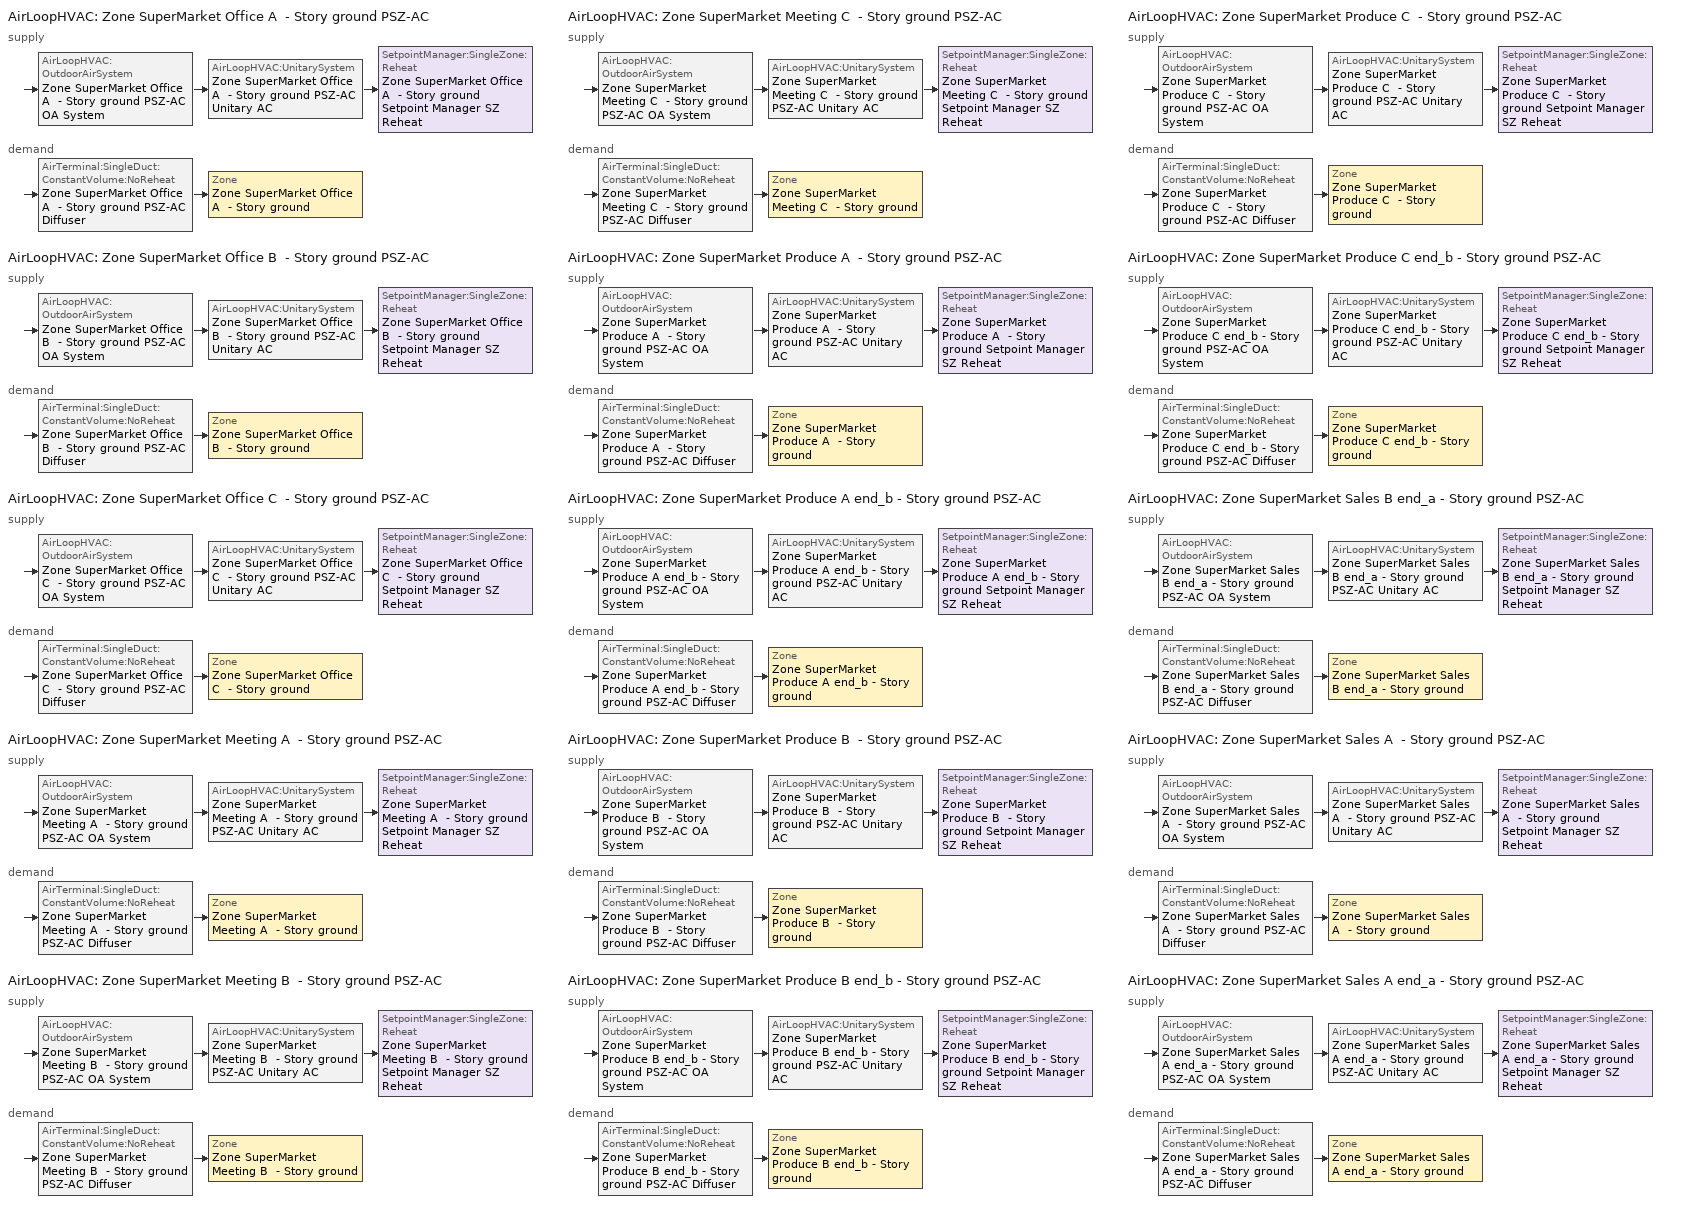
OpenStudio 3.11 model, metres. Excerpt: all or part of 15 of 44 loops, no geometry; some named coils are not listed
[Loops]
AirLoopHVAC 'Zone SuperMarket Office A  - Story ground PSZ-AC'
 supply: AirLoopHVAC:OutdoorAirSystem 'Zone SuperMarket Office A  - Story ground PSZ-AC OA System' > AirLoopHVAC:UnitarySystem 'Zone SuperMarket Office A  - Story ground PSZ-AC Unitary AC' > SetpointManager:SingleZone:Reheat 'Zone SuperMarket Office A  - Story ground Setpoint Manager SZ Reheat'
 demand: AirTerminal:SingleDuct:ConstantVolume:NoReheat 'Zone SuperMarket Office A  - Story ground PSZ-AC Diffuser' > Zone 'Zone SuperMarket Office A  - Story ground'
AirLoopHVAC 'Zone SuperMarket Office B  - Story ground PSZ-AC'
 supply: AirLoopHVAC:OutdoorAirSystem 'Zone SuperMarket Office B  - Story ground PSZ-AC OA System' > AirLoopHVAC:UnitarySystem 'Zone SuperMarket Office B  - Story ground PSZ-AC Unitary AC' > SetpointManager:SingleZone:Reheat 'Zone SuperMarket Office B  - Story ground Setpoint Manager SZ Reheat'
 demand: AirTerminal:SingleDuct:ConstantVolume:NoReheat 'Zone SuperMarket Office B  - Story ground PSZ-AC Diffuser' > Zone 'Zone SuperMarket Office B  - Story ground'
AirLoopHVAC 'Zone SuperMarket Office C  - Story ground PSZ-AC'
 supply: AirLoopHVAC:OutdoorAirSystem 'Zone SuperMarket Office C  - Story ground PSZ-AC OA System' > AirLoopHVAC:UnitarySystem 'Zone SuperMarket Office C  - Story ground PSZ-AC Unitary AC' > SetpointManager:SingleZone:Reheat 'Zone SuperMarket Office C  - Story ground Setpoint Manager SZ Reheat'
 demand: AirTerminal:SingleDuct:ConstantVolume:NoReheat 'Zone SuperMarket Office C  - Story ground PSZ-AC Diffuser' > Zone 'Zone SuperMarket Office C  - Story ground'
AirLoopHVAC 'Zone SuperMarket Meeting A  - Story ground PSZ-AC'
 supply: AirLoopHVAC:OutdoorAirSystem 'Zone SuperMarket Meeting A  - Story ground PSZ-AC OA System' > AirLoopHVAC:UnitarySystem 'Zone SuperMarket Meeting A  - Story ground PSZ-AC Unitary AC' > SetpointManager:SingleZone:Reheat 'Zone SuperMarket Meeting A  - Story ground Setpoint Manager SZ Reheat'
 demand: AirTerminal:SingleDuct:ConstantVolume:NoReheat 'Zone SuperMarket Meeting A  - Story ground PSZ-AC Diffuser' > Zone 'Zone SuperMarket Meeting A  - Story ground'
AirLoopHVAC 'Zone SuperMarket Meeting B  - Story ground PSZ-AC'
 supply: AirLoopHVAC:OutdoorAirSystem 'Zone SuperMarket Meeting B  - Story ground PSZ-AC OA System' > AirLoopHVAC:UnitarySystem 'Zone SuperMarket Meeting B  - Story ground PSZ-AC Unitary AC' > SetpointManager:SingleZone:Reheat 'Zone SuperMarket Meeting B  - Story ground Setpoint Manager SZ Reheat'
 demand: AirTerminal:SingleDuct:ConstantVolume:NoReheat 'Zone SuperMarket Meeting B  - Story ground PSZ-AC Diffuser' > Zone 'Zone SuperMarket Meeting B  - Story ground'
AirLoopHVAC 'Zone SuperMarket Meeting C  - Story ground PSZ-AC'
 supply: AirLoopHVAC:OutdoorAirSystem 'Zone SuperMarket Meeting C  - Story ground PSZ-AC OA System' > AirLoopHVAC:UnitarySystem 'Zone SuperMarket Meeting C  - Story ground PSZ-AC Unitary AC' > SetpointManager:SingleZone:Reheat 'Zone SuperMarket Meeting C  - Story ground Setpoint Manager SZ Reheat'
 demand: AirTerminal:SingleDuct:ConstantVolume:NoReheat 'Zone SuperMarket Meeting C  - Story ground PSZ-AC Diffuser' > Zone 'Zone SuperMarket Meeting C  - Story ground'
AirLoopHVAC 'Zone SuperMarket Produce A  - Story ground PSZ-AC'
 supply: AirLoopHVAC:OutdoorAirSystem 'Zone SuperMarket Produce A  - Story ground PSZ-AC OA System' > AirLoopHVAC:UnitarySystem 'Zone SuperMarket Produce A  - Story ground PSZ-AC Unitary AC' > SetpointManager:SingleZone:Reheat 'Zone SuperMarket Produce A  - Story ground Setpoint Manager SZ Reheat'
 demand: AirTerminal:SingleDuct:ConstantVolume:NoReheat 'Zone SuperMarket Produce A  - Story ground PSZ-AC Diffuser' > Zone 'Zone SuperMarket Produce A  - Story ground'
AirLoopHVAC 'Zone SuperMarket Produce A end_b - Story ground PSZ-AC'
 supply: AirLoopHVAC:OutdoorAirSystem 'Zone SuperMarket Produce A end_b - Story ground PSZ-AC OA System' > AirLoopHVAC:UnitarySystem 'Zone SuperMarket Produce A end_b - Story ground PSZ-AC Unitary AC' > SetpointManager:SingleZone:Reheat 'Zone SuperMarket Produce A end_b - Story ground Setpoint Manager SZ Reheat'
 demand: AirTerminal:SingleDuct:ConstantVolume:NoReheat 'Zone SuperMarket Produce A end_b - Story ground PSZ-AC Diffuser' > Zone 'Zone SuperMarket Produce A end_b - Story ground'
AirLoopHVAC 'Zone SuperMarket Produce B  - Story ground PSZ-AC'
 supply: AirLoopHVAC:OutdoorAirSystem 'Zone SuperMarket Produce B  - Story ground PSZ-AC OA System' > AirLoopHVAC:UnitarySystem 'Zone SuperMarket Produce B  - Story ground PSZ-AC Unitary AC' > SetpointManager:SingleZone:Reheat 'Zone SuperMarket Produce B  - Story ground Setpoint Manager SZ Reheat'
 demand: AirTerminal:SingleDuct:ConstantVolume:NoReheat 'Zone SuperMarket Produce B  - Story ground PSZ-AC Diffuser' > Zone 'Zone SuperMarket Produce B  - Story ground'
AirLoopHVAC 'Zone SuperMarket Produce B end_b - Story ground PSZ-AC'
 supply: AirLoopHVAC:OutdoorAirSystem 'Zone SuperMarket Produce B end_b - Story ground PSZ-AC OA System' > AirLoopHVAC:UnitarySystem 'Zone SuperMarket Produce B end_b - Story ground PSZ-AC Unitary AC' > SetpointManager:SingleZone:Reheat 'Zone SuperMarket Produce B end_b - Story ground Setpoint Manager SZ Reheat'
 demand: AirTerminal:SingleDuct:ConstantVolume:NoReheat 'Zone SuperMarket Produce B end_b - Story ground PSZ-AC Diffuser' > Zone 'Zone SuperMarket Produce B end_b - Story ground'
AirLoopHVAC 'Zone SuperMarket Produce C  - Story ground PSZ-AC'
 supply: AirLoopHVAC:OutdoorAirSystem 'Zone SuperMarket Produce C  - Story ground PSZ-AC OA System' > AirLoopHVAC:UnitarySystem 'Zone SuperMarket Produce C  - Story ground PSZ-AC Unitary AC' > SetpointManager:SingleZone:Reheat 'Zone SuperMarket Produce C  - Story ground Setpoint Manager SZ Reheat'
 demand: AirTerminal:SingleDuct:ConstantVolume:NoReheat 'Zone SuperMarket Produce C  - Story ground PSZ-AC Diffuser' > Zone 'Zone SuperMarket Produce C  - Story ground'
AirLoopHVAC 'Zone SuperMarket Produce C end_b - Story ground PSZ-AC'
 supply: AirLoopHVAC:OutdoorAirSystem 'Zone SuperMarket Produce C end_b - Story ground PSZ-AC OA System' > AirLoopHVAC:UnitarySystem 'Zone SuperMarket Produce C end_b - Story ground PSZ-AC Unitary AC' > SetpointManager:SingleZone:Reheat 'Zone SuperMarket Produce C end_b - Story ground Setpoint Manager SZ Reheat'
 demand: AirTerminal:SingleDuct:ConstantVolume:NoReheat 'Zone SuperMarket Produce C end_b - Story ground PSZ-AC Diffuser' > Zone 'Zone SuperMarket Produce C end_b - Story ground'
AirLoopHVAC 'Zone SuperMarket Sales B end_a - Story ground PSZ-AC'
 supply: AirLoopHVAC:OutdoorAirSystem 'Zone SuperMarket Sales B end_a - Story ground PSZ-AC OA System' > AirLoopHVAC:UnitarySystem 'Zone SuperMarket Sales B end_a - Story ground PSZ-AC Unitary AC' > SetpointManager:SingleZone:Reheat 'Zone SuperMarket Sales B end_a - Story ground Setpoint Manager SZ Reheat'
 demand: AirTerminal:SingleDuct:ConstantVolume:NoReheat 'Zone SuperMarket Sales B end_a - Story ground PSZ-AC Diffuser' > Zone 'Zone SuperMarket Sales B end_a - Story ground'
AirLoopHVAC 'Zone SuperMarket Sales A  - Story ground PSZ-AC'
 supply: AirLoopHVAC:OutdoorAirSystem 'Zone SuperMarket Sales A  - Story ground PSZ-AC OA System' > AirLoopHVAC:UnitarySystem 'Zone SuperMarket Sales A  - Story ground PSZ-AC Unitary AC' > SetpointManager:SingleZone:Reheat 'Zone SuperMarket Sales A  - Story ground Setpoint Manager SZ Reheat'
 demand: AirTerminal:SingleDuct:ConstantVolume:NoReheat 'Zone SuperMarket Sales A  - Story ground PSZ-AC Diffuser' > Zone 'Zone SuperMarket Sales A  - Story ground'
AirLoopHVAC 'Zone SuperMarket Sales A end_a - Story ground PSZ-AC'
 supply: AirLoopHVAC:OutdoorAirSystem 'Zone SuperMarket Sales A end_a - Story ground PSZ-AC OA System' > AirLoopHVAC:UnitarySystem 'Zone SuperMarket Sales A end_a - Story ground PSZ-AC Unitary AC' > SetpointManager:SingleZone:Reheat 'Zone SuperMarket Sales A end_a - Story ground Setpoint Manager SZ Reheat'
 demand: AirTerminal:SingleDuct:ConstantVolume:NoReheat 'Zone SuperMarket Sales A end_a - Story ground PSZ-AC Diffuser' > Zone 'Zone SuperMarket Sales A end_a - Story ground'
[Sizing:Zone] Zone Cooling Design Supply Air Temperature Input Method=SupplyAirTemperature; Zone Cooling Design Supply Air Temperature {C}=12.7778; Zone Cooling Design Supply Air Temperature Difference {deltaC}=11.11; Zone Heating Design Supply Air Temperature Input Method=SupplyAirTemperature; Zone Heating Design Supply Air Temperature {C}=50; Zone Heating Design Supply Air Temperature Difference {deltaC}=11.11; Zone Cooling Design Supply Air Humidity Ratio {kg-H2O/kg-air}=0.0085; Zone Heating Design Supply Air Humidity Ratio {kg-H2O/kg-air}=0.008; Cooling Design Air Flow Method=DesignDay; Heating Design Air Flow Method=DesignDay; Heating Maximum Air Flow Fraction=1; Account for Dedicated Outdoor Air System=No; Dedicated Outdoor Air System Control Strategy=NeutralSupplyAir; Dedicated Outdoor Air Low Setpoint Temperature for Design {C}=autosize; Dedicated Outdoor Air High Setpoint Temperature for Design {C}=autosize; Zone Load Sizing Method=Sensible Load Only No Latent Load; Zone Latent Cooling Design Supply Air Humidity Ratio Input Method=HumidityRatioDifference; Zone Cooling Design Supply Air Humidity Ratio Difference {kgWater/kgDryAir}=0.005; Zone Latent Heating Design Supply Air Humidity Ratio Input Method=HumidityRatioDifference; Zone Humidification Design Supply Air Humidity Ratio Difference {kgWater/kgDryAir}=0.005; Sizing Option=Coincident; Heating Coil Sizing Method=None; Maximum Heating Capacity To Cooling Load Sizing Ratio {W/W}=1
Zone SuperMarket Sales A end_a - Story ground; Zone SuperMarket Sales B end_a - Story ground; Zone SuperMarket Sales A  - Story ground; Zone SuperMarket Office A  - Story ground; Zone SuperMarket Office B  - Story ground; Zone SuperMarket Office C  - Story ground; Zone SuperMarket Meeting A  - Story ground; Zone SuperMarket Meeting B  - Story ground; Zone SuperMarket Meeting C  - Story ground; Zone SuperMarket Produce A  - Story ground; Zone SuperMarket Produce B  - Story ground; Zone SuperMarket Produce C  - Story ground; Zone SuperMarket Produce A end_b - Story ground; Zone SuperMarket Produce B end_b - Story ground; Zone SuperMarket Produce C end_b - Story ground
[Zone equipment]
Zone SuperMarket Sales A end_a - Story ground: Zone SuperMarket Sales A end_a - Story ground PSZ-AC Diffuser
Zone SuperMarket Sales B end_a - Story ground: Zone SuperMarket Sales B end_a - Story ground PSZ-AC Diffuser
Zone SuperMarket Sales A  - Story ground: Zone SuperMarket Sales A  - Story ground PSZ-AC Diffuser
Zone SuperMarket Office A  - Story ground: Zone SuperMarket Office A  - Story ground PSZ-AC Diffuser
Zone SuperMarket Office B  - Story ground: Zone SuperMarket Office B  - Story ground PSZ-AC Diffuser
Zone SuperMarket Office C  - Story ground: Zone SuperMarket Office C  - Story ground PSZ-AC Diffuser
Zone SuperMarket Meeting A  - Story ground: Zone SuperMarket Meeting A  - Story ground PSZ-AC Diffuser
Zone SuperMarket Meeting B  - Story ground: Zone SuperMarket Meeting B  - Story ground PSZ-AC Diffuser
Zone SuperMarket Meeting C  - Story ground: Zone SuperMarket Meeting C  - Story ground PSZ-AC Diffuser
Zone SuperMarket Produce A  - Story ground: Zone SuperMarket Produce A  - Story ground PSZ-AC Diffuser
Zone SuperMarket Produce B  - Story ground: Zone SuperMarket Produce B  - Story ground PSZ-AC Diffuser
Zone SuperMarket Produce C  - Story ground: Zone SuperMarket Produce C  - Story ground PSZ-AC Diffuser
Zone SuperMarket Produce A end_b - Story ground: Zone SuperMarket Produce A end_b - Story ground PSZ-AC Diffuser
Zone SuperMarket Produce B end_b - Story ground: Zone SuperMarket Produce B end_b - Story ground PSZ-AC Diffuser
Zone SuperMarket Produce C end_b - Story ground: Zone SuperMarket Produce C end_b - Story ground PSZ-AC Diffuser
[AirLoopHVAC] Availability Schedule=Always On Discrete; Design Supply Air Flow Rate {m3/s}=autosize; Design Return Air Flow Fraction of Supply Air Flow=1
Zone SuperMarket Office A  - Story ground PSZ-AC; Zone SuperMarket Office B  - Story ground PSZ-AC; Zone SuperMarket Office C  - Story ground PSZ-AC; Zone SuperMarket Meeting A  - Story ground PSZ-AC; Zone SuperMarket Meeting B  - Story ground PSZ-AC; Zone SuperMarket Meeting C  - Story ground PSZ-AC; Zone SuperMarket Produce A  - Story ground PSZ-AC; Zone SuperMarket Produce A end_b - Story ground PSZ-AC; Zone SuperMarket Produce B  - Story ground PSZ-AC; Zone SuperMarket Produce B end_b - Story ground PSZ-AC; Zone SuperMarket Produce C  - Story ground PSZ-AC; Zone SuperMarket Produce C end_b - Story ground PSZ-AC; Zone SuperMarket Sales B end_a - Story ground PSZ-AC; Zone SuperMarket Sales A  - Story ground PSZ-AC; Zone SuperMarket Sales A end_a - Story ground PSZ-AC
[Sizing:System] Type of Load to Size On=Sensible; Design Outdoor Air Flow Rate {m3/s}=Autosize; Central Heating Maximum System Air Flow Ratio=1; Preheat Design Temperature {C}=7.22222; Preheat Design Humidity Ratio {kg-H2O/kg-Air}=0.008; Precool Design Temperature {C}=12.7778; Precool Design Humidity Ratio {kg-H2O/kg-Air}=0.008; Central Cooling Design Supply Air Temperature {C}=12.7778; Central Heating Design Supply Air Temperature {C}=50; Sizing Option=Coincident; 100% Outdoor Air in Cooling=No; 100% Outdoor Air in Heating=No; Central Cooling Design Supply Air Humidity Ratio {kg-H2O/kg-Air}=0.0085; Central Heating Design Supply Air Humidity Ratio {kg-H2O/kg-Air}=0.008; Cooling Design Air Flow Method=DesignDay; Heating Design Air Flow Method=DesignDay; System Outdoor Air Method=ZoneSum; Zone Maximum Outdoor Air Fraction=1; Cooling Supply Air Flow Rate Per Floor Area {m3/s-m2}=0.00996765; Cooling Fraction of Autosized Cooling Supply Air Flow Rate=1; Cooling Supply Air Flow Rate Per Unit Cooling Capacity {m3/s-W}=3.94755e-05; Heating Supply Air Flow Rate Per Floor Area {m3/s-m2}=0.00996765; Heating Fraction of Autosized Heating Supply Air Flow Rate=1; Heating Fraction of Autosized Cooling Supply Air Flow Rate=1; Heating Supply Air Flow Rate Per Unit Heating Capacity {m3/s-W}=3.15882e-05; Cooling Design Capacity Method=CoolingDesignCapacity; Cooling Design Capacity {W}=autosize; Cooling Design Capacity Per Floor Area {W/m2}=234.7; Fraction of Autosized Cooling Design Capacity=1; Heating Design Capacity Method=HeatingDesignCapacity; Heating Design Capacity {W}=autosize; Heating Design Capacity Per Floor Area {W/m2}=157; Fraction of Autosized Heating Design Capacity=1; Central Cooling Capacity Control Method=OnOff; Occupant Diversity=autosize; Heating Coil Sizing Method=None; Maximum Heating Capacity To Cooling Capacity Sizing Ratio {W/W}=1
Zone SuperMarket Office A  - Story ground PSZ-AC; Zone SuperMarket Office B  - Story ground PSZ-AC; Zone SuperMarket Office C  - Story ground PSZ-AC; Zone SuperMarket Meeting A  - Story ground PSZ-AC; Zone SuperMarket Meeting B  - Story ground PSZ-AC; Zone SuperMarket Meeting C  - Story ground PSZ-AC; Zone SuperMarket Produce A  - Story ground PSZ-AC; Zone SuperMarket Produce A end_b - Story ground PSZ-AC; Zone SuperMarket Produce B  - Story ground PSZ-AC; Zone SuperMarket Produce B end_b - Story ground PSZ-AC; Zone SuperMarket Produce C  - Story ground PSZ-AC; Zone SuperMarket Produce C end_b - Story ground PSZ-AC; Zone SuperMarket Sales B end_a - Story ground PSZ-AC; Zone SuperMarket Sales A  - Story ground PSZ-AC; Zone SuperMarket Sales A end_a - Story ground PSZ-AC
[SetpointManager:SingleZone:Reheat] Minimum Supply Air Temperature {C}=12.7778; Maximum Supply Air Temperature {C}=50
Name | Control Zone | Setpoint Node or NodeList
Zone SuperMarket Office A  - Story ground Setpoint Manager SZ Reheat | Zone SuperMarket Office A  - Story ground | Zone SuperMarket Office A  - Story ground PSZ-AC Supply Outlet Node
Zone SuperMarket Office B  - Story ground Setpoint Manager SZ Reheat | Zone SuperMarket Office B  - Story ground | Zone SuperMarket Office B  - Story ground PSZ-AC Supply Outlet Node
Zone SuperMarket Office C  - Story ground Setpoint Manager SZ Reheat | Zone SuperMarket Office C  - Story ground | Zone SuperMarket Office C  - Story ground PSZ-AC Supply Outlet Node
Zone SuperMarket Meeting A  - Story ground Setpoint Manager SZ Reheat | Zone SuperMarket Meeting A  - Story ground | Zone SuperMarket Meeting A  - Story ground PSZ-AC Supply Outlet Node
Zone SuperMarket Meeting B  - Story ground Setpoint Manager SZ Reheat | Zone SuperMarket Meeting B  - Story ground | Zone SuperMarket Meeting B  - Story ground PSZ-AC Supply Outlet Node
Zone SuperMarket Meeting C  - Story ground Setpoint Manager SZ Reheat | Zone SuperMarket Meeting C  - Story ground | Zone SuperMarket Meeting C  - Story ground PSZ-AC Supply Outlet Node
Zone SuperMarket Produce A  - Story ground Setpoint Manager SZ Reheat | Zone SuperMarket Produce A  - Story ground | Zone SuperMarket Produce A  - Story ground PSZ-AC Supply Outlet Node
Zone SuperMarket Produce A end_b - Story ground Setpoint Manager SZ Reheat | Zone SuperMarket Produce A end_b - Story ground | Zone SuperMarket Produce A end_b - Story ground PSZ-AC Supply Outlet Node
Zone SuperMarket Produce B  - Story ground Setpoint Manager SZ Reheat | Zone SuperMarket Produce B  - Story ground | Zone SuperMarket Produce B  - Story ground PSZ-AC Supply Outlet Node
Zone SuperMarket Produce B end_b - Story ground Setpoint Manager SZ Reheat | Zone SuperMarket Produce B end_b - Story ground | Zone SuperMarket Produce B end_b - Story ground PSZ-AC Supply Outlet Node
Zone SuperMarket Produce C  - Story ground Setpoint Manager SZ Reheat | Zone SuperMarket Produce C  - Story ground | Zone SuperMarket Produce C  - Story ground PSZ-AC Supply Outlet Node
Zone SuperMarket Produce C end_b - Story ground Setpoint Manager SZ Reheat | Zone SuperMarket Produce C end_b - Story ground | Zone SuperMarket Produce C end_b - Story ground PSZ-AC Supply Outlet Node
Zone SuperMarket Sales B end_a - Story ground Setpoint Manager SZ Reheat | Zone SuperMarket Sales B end_a - Story ground | Zone SuperMarket Sales B end_a - Story ground PSZ-AC Supply Outlet Node
Zone SuperMarket Sales A  - Story ground Setpoint Manager SZ Reheat | Zone SuperMarket Sales A  - Story ground | Zone SuperMarket Sales A  - Story ground PSZ-AC Supply Outlet Node
Zone SuperMarket Sales A end_a - Story ground Setpoint Manager SZ Reheat | Zone SuperMarket Sales A end_a - Story ground | Zone SuperMarket Sales A end_a - Story ground PSZ-AC Supply Outlet Node
[Coil:Heating:Electric] Availability Schedule=Always On Discrete; Efficiency=1
Zone SuperMarket Office A  - Story ground PSZ-AC Electric Backup Htg Coil; Zone SuperMarket Office B  - Story ground PSZ-AC Electric Backup Htg Coil; Zone SuperMarket Office C  - Story ground PSZ-AC Electric Backup Htg Coil; Zone SuperMarket Meeting A  - Story ground PSZ-AC Electric Backup Htg Coil; Zone SuperMarket Meeting B  - Story ground PSZ-AC Electric Backup Htg Coil; Zone SuperMarket Meeting C  - Story ground PSZ-AC Electric Backup Htg Coil; Zone SuperMarket Produce A  - Story ground PSZ-AC Electric Backup Htg Coil; Zone SuperMarket Produce A end_b - Story ground PSZ-AC Electric Backup Htg Coil; Zone SuperMarket Produce B  - Story ground PSZ-AC Electric Backup Htg Coil; Zone SuperMarket Produce B end_b - Story ground PSZ-AC Electric Backup Htg Coil; Zone SuperMarket Produce C  - Story ground PSZ-AC Electric Backup Htg Coil; Zone SuperMarket Produce C end_b - Story ground PSZ-AC Electric Backup Htg Coil; Zone SuperMarket Sales B end_a - Story ground PSZ-AC Electric Backup Htg Coil; Zone SuperMarket Sales A  - Story ground PSZ-AC Electric Backup Htg Coil; Zone SuperMarket Sales A end_a - Story ground PSZ-AC Electric Backup Htg Coil
[Coil:Cooling:DX:SingleSpeed] Availability Schedule=Always On Discrete; Rated Total Cooling Capacity {W}=autosize; Rated Sensible Heat Ratio=autosize; Rated COP {W/W}=3; Rated Air Flow Rate {m3/s}=autosize; Rated Evaporator Fan Power Per Volume Flow Rate 2017 {W/(m3/s)}=773.3; Rated Evaporator Fan Power Per Volume Flow Rate 2023 {W/(m3/s)}=934.4; Minimum Outdoor Dry-Bulb Temperature for Compressor Operation {C}=-25; Nominal Time for Condensate Removal to Begin {s}=0; Ratio of Initial Moisture Evaporation Rate and Steady State Latent Capacity=0; Maximum Cycling Rate {cycles/hr}=0; Latent Capacity Time Constant {s}=0; Condenser Type=AirCooled; Evaporative Condenser Effectiveness=0.9; Evaporative Condenser Air Flow Rate {m3/s}=autosize; Evaporative Condenser Pump Rated Power Consumption {W}=autosize; Crankcase Heater Capacity {W}=0; Maximum Outdoor Dry-Bulb Temperature for Crankcase Heater Operation {C}=10; Basin Heater Capacity {W/K}=0; Basin Heater Setpoint Temperature {C}=2
Name | Total Cooling Capacity Function of Temperature Curve | Total Cooling Capacity Function of Flow Fraction Curve | Energy Input Ratio Function of Temperature Curve | Energy Input Ratio Function of Flow Fraction Curve | Part Load Fraction Correlation Curve
Zone SuperMarket Office A  - Story ground PSZ-AC 1spd DX AC Clg Coil | Curve Biquadratic 63 | Curve Quadratic 94 | Curve Biquadratic 64 | Curve Quadratic 95 | Curve Quadratic 96
Zone SuperMarket Office B  - Story ground PSZ-AC 1spd DX AC Clg Coil | Curve Biquadratic 67 | Curve Quadratic 100 | Curve Biquadratic 68 | Curve Quadratic 101 | Curve Quadratic 102
Zone SuperMarket Office C  - Story ground PSZ-AC 1spd DX AC Clg Coil | Curve Biquadratic 71 | Curve Quadratic 106 | Curve Biquadratic 72 | Curve Quadratic 107 | Curve Quadratic 108
Zone SuperMarket Meeting A  - Story ground PSZ-AC 1spd DX AC Clg Coil | Curve Biquadratic 75 | Curve Quadratic 112 | Curve Biquadratic 76 | Curve Quadratic 113 | Curve Quadratic 114
Zone SuperMarket Meeting B  - Story ground PSZ-AC 1spd DX AC Clg Coil | Curve Biquadratic 79 | Curve Quadratic 118 | Curve Biquadratic 80 | Curve Quadratic 119 | Curve Quadratic 120
Zone SuperMarket Meeting C  - Story ground PSZ-AC 1spd DX AC Clg Coil | Curve Biquadratic 83 | Curve Quadratic 124 | Curve Biquadratic 84 | Curve Quadratic 125 | Curve Quadratic 126
Zone SuperMarket Produce A  - Story ground PSZ-AC 1spd DX AC Clg Coil | Curve Biquadratic 87 | Curve Quadratic 130 | Curve Biquadratic 88 | Curve Quadratic 131 | Curve Quadratic 132
Zone SuperMarket Produce A end_b - Story ground PSZ-AC 1spd DX AC Clg Coil | Curve Biquadratic 91 | Curve Quadratic 136 | Curve Biquadratic 92 | Curve Quadratic 137 | Curve Quadratic 138
Zone SuperMarket Produce B  - Story ground PSZ-AC 1spd DX AC Clg Coil | Curve Biquadratic 95 | Curve Quadratic 142 | Curve Biquadratic 96 | Curve Quadratic 143 | Curve Quadratic 144
Zone SuperMarket Produce B end_b - Story ground PSZ-AC 1spd DX AC Clg Coil | Curve Biquadratic 99 | Curve Quadratic 148 | Curve Biquadratic 100 | Curve Quadratic 149 | Curve Quadratic 150
Zone SuperMarket Produce C  - Story ground PSZ-AC 1spd DX AC Clg Coil | Curve Biquadratic 103 | Curve Quadratic 154 | Curve Biquadratic 104 | Curve Quadratic 155 | Curve Quadratic 156
Zone SuperMarket Produce C end_b - Story ground PSZ-AC 1spd DX AC Clg Coil | Curve Biquadratic 107 | Curve Quadratic 160 | Curve Biquadratic 108 | Curve Quadratic 161 | Curve Quadratic 162
Zone SuperMarket Sales B end_a - Story ground PSZ-AC 1spd DX AC Clg Coil | Curve Biquadratic 111 | Curve Quadratic 166 | Curve Biquadratic 112 | Curve Quadratic 167 | Curve Quadratic 168
Zone SuperMarket Sales A  - Story ground PSZ-AC 1spd DX AC Clg Coil | Curve Biquadratic 115 | Curve Quadratic 172 | Curve Biquadratic 116 | Curve Quadratic 173 | Curve Quadratic 174
Zone SuperMarket Sales A end_a - Story ground PSZ-AC 1spd DX AC Clg Coil | Curve Biquadratic 119 | Curve Quadratic 178 | Curve Biquadratic 120 | Curve Quadratic 179 | Curve Quadratic 180
[Fan:OnOff] Availability Schedule=Always On Discrete; Fan Total Efficiency=0.54; Pressure Rise {Pa}=622.722; Maximum Flow Rate {m3/s}=autosize; Motor Efficiency=0.9; Motor In Airstream Fraction=1
Name | Fan Power Ratio Function of Speed Ratio Curve | Fan Efficiency Ratio Function of Speed Ratio Curve
Zone SuperMarket Office A  - Story ground PSZ-AC Fan | Fan On Off Power Curve 15 | Fan On Off Efficiency Curve 15
Zone SuperMarket Office B  - Story ground PSZ-AC Fan | Fan On Off Power Curve 16 | Fan On Off Efficiency Curve 16
Zone SuperMarket Office C  - Story ground PSZ-AC Fan | Fan On Off Power Curve 17 | Fan On Off Efficiency Curve 17
Zone SuperMarket Meeting A  - Story ground PSZ-AC Fan | Fan On Off Power Curve 18 | Fan On Off Efficiency Curve 18
Zone SuperMarket Meeting B  - Story ground PSZ-AC Fan | Fan On Off Power Curve 19 | Fan On Off Efficiency Curve 19
Zone SuperMarket Meeting C  - Story ground PSZ-AC Fan | Fan On Off Power Curve 20 | Fan On Off Efficiency Curve 20
Zone SuperMarket Produce A  - Story ground PSZ-AC Fan | Fan On Off Power Curve 21 | Fan On Off Efficiency Curve 21
Zone SuperMarket Produce A end_b - Story ground PSZ-AC Fan | Fan On Off Power Curve 22 | Fan On Off Efficiency Curve 22
Zone SuperMarket Produce B  - Story ground PSZ-AC Fan | Fan On Off Power Curve 23 | Fan On Off Efficiency Curve 23
Zone SuperMarket Produce B end_b - Story ground PSZ-AC Fan | Fan On Off Power Curve 24 | Fan On Off Efficiency Curve 24
Zone SuperMarket Produce C  - Story ground PSZ-AC Fan | Fan On Off Power Curve 25 | Fan On Off Efficiency Curve 25
Zone SuperMarket Produce C end_b - Story ground PSZ-AC Fan | Fan On Off Power Curve 26 | Fan On Off Efficiency Curve 26
Zone SuperMarket Sales B end_a - Story ground PSZ-AC Fan | Fan On Off Power Curve 27 | Fan On Off Efficiency Curve 27
Zone SuperMarket Sales A  - Story ground PSZ-AC Fan | Fan On Off Power Curve 28 | Fan On Off Efficiency Curve 28
Zone SuperMarket Sales A end_a - Story ground PSZ-AC Fan | Fan On Off Power Curve 29 | Fan On Off Efficiency Curve 29
[AirLoopHVAC:UnitarySystem] Control Type=Load; Dehumidification Control Type=None; Availability Schedule=Always On Discrete; Fan Placement=DrawThrough; Supply Air Fan Operating Mode Schedule=Always On Discrete; DX Heating Coil Sizing Ratio=1; Use DOAS DX Cooling Coil=No; DOAS DX Cooling Coil Leaving Minimum Air Temperature {C}=2; Latent Load Control=SensibleOnlyLoadControl; Supply Air Flow Rate Method During Cooling Operation=SupplyAirFlowRate; Supply Air Flow Rate During Cooling Operation {m3/s}=Autosize; Supply Air Flow Rate Method During Heating Operation=SupplyAirFlowRate; Supply Air Flow Rate During Heating Operation {m3/s}=Autosize; Supply Air Flow Rate Method When No Cooling or Heating is Required=None; No Load Supply Air Flow Rate Control Set To Low Speed=Yes; Maximum Supply Air Temperature {C}=80; Maximum Outdoor Dry-Bulb Temperature for Supplemental Heater Operation {C}=21; Ancilliary On-Cycle Electric Power {W}=0; Ancilliary Off-Cycle Electric Power {W}=0
Name | Controlling Zone or Thermostat Location | Supply Fan | Heating Coil | Cooling Coil | Supplemental Heating Coil
Zone SuperMarket Office A  - Story ground PSZ-AC Unitary AC | Zone SuperMarket Office A  - Story ground | Zone SuperMarket Office A  - Story ground PSZ-AC Fan | Zone SuperMarket Office A  - Story ground PSZ-AC Water Htg Coil | Zone SuperMarket Office A  - Story ground PSZ-AC 1spd DX AC Clg Coil | Zone SuperMarket Office A  - Story ground PSZ-AC Electric Backup Htg Coil
Zone SuperMarket Office B  - Story ground PSZ-AC Unitary AC | Zone SuperMarket Office B  - Story ground | Zone SuperMarket Office B  - Story ground PSZ-AC Fan | Zone SuperMarket Office B  - Story ground PSZ-AC Water Htg Coil | Zone SuperMarket Office B  - Story ground PSZ-AC 1spd DX AC Clg Coil | Zone SuperMarket Office B  - Story ground PSZ-AC Electric Backup Htg Coil
Zone SuperMarket Office C  - Story ground PSZ-AC Unitary AC | Zone SuperMarket Office C  - Story ground | Zone SuperMarket Office C  - Story ground PSZ-AC Fan | Zone SuperMarket Office C  - Story ground PSZ-AC Water Htg Coil | Zone SuperMarket Office C  - Story ground PSZ-AC 1spd DX AC Clg Coil | Zone SuperMarket Office C  - Story ground PSZ-AC Electric Backup Htg Coil
Zone SuperMarket Meeting A  - Story ground PSZ-AC Unitary AC | Zone SuperMarket Meeting A  - Story ground | Zone SuperMarket Meeting A  - Story ground PSZ-AC Fan | Zone SuperMarket Meeting A  - Story ground PSZ-AC Water Htg Coil | Zone SuperMarket Meeting A  - Story ground PSZ-AC 1spd DX AC Clg Coil | Zone SuperMarket Meeting A  - Story ground PSZ-AC Electric Backup Htg Coil
Zone SuperMarket Meeting B  - Story ground PSZ-AC Unitary AC | Zone SuperMarket Meeting B  - Story ground | Zone SuperMarket Meeting B  - Story ground PSZ-AC Fan | Zone SuperMarket Meeting B  - Story ground PSZ-AC Water Htg Coil | Zone SuperMarket Meeting B  - Story ground PSZ-AC 1spd DX AC Clg Coil | Zone SuperMarket Meeting B  - Story ground PSZ-AC Electric Backup Htg Coil
Zone SuperMarket Meeting C  - Story ground PSZ-AC Unitary AC | Zone SuperMarket Meeting C  - Story ground | Zone SuperMarket Meeting C  - Story ground PSZ-AC Fan | Zone SuperMarket Meeting C  - Story ground PSZ-AC Water Htg Coil | Zone SuperMarket Meeting C  - Story ground PSZ-AC 1spd DX AC Clg Coil | Zone SuperMarket Meeting C  - Story ground PSZ-AC Electric Backup Htg Coil
Zone SuperMarket Produce A  - Story ground PSZ-AC Unitary AC | Zone SuperMarket Produce A  - Story ground | Zone SuperMarket Produce A  - Story ground PSZ-AC Fan | Zone SuperMarket Produce A  - Story ground PSZ-AC Water Htg Coil | Zone SuperMarket Produce A  - Story ground PSZ-AC 1spd DX AC Clg Coil | Zone SuperMarket Produce A  - Story ground PSZ-AC Electric Backup Htg Coil
Zone SuperMarket Produce A end_b - Story ground PSZ-AC Unitary AC | Zone SuperMarket Produce A end_b - Story ground | Zone SuperMarket Produce A end_b - Story ground PSZ-AC Fan | Zone SuperMarket Produce A end_b - Story ground PSZ-AC Water Htg Coil | Zone SuperMarket Produce A end_b - Story ground PSZ-AC 1spd DX AC Clg Coil | Zone SuperMarket Produce A end_b - Story ground PSZ-AC Electric Backup Htg Coil
Zone SuperMarket Produce B  - Story ground PSZ-AC Unitary AC | Zone SuperMarket Produce B  - Story ground | Zone SuperMarket Produce B  - Story ground PSZ-AC Fan | Zone SuperMarket Produce B  - Story ground PSZ-AC Water Htg Coil | Zone SuperMarket Produce B  - Story ground PSZ-AC 1spd DX AC Clg Coil | Zone SuperMarket Produce B  - Story ground PSZ-AC Electric Backup Htg Coil
Zone SuperMarket Produce B end_b - Story ground PSZ-AC Unitary AC | Zone SuperMarket Produce B end_b - Story ground | Zone SuperMarket Produce B end_b - Story ground PSZ-AC Fan | Zone SuperMarket Produce B end_b - Story ground PSZ-AC Water Htg Coil | Zone SuperMarket Produce B end_b - Story ground PSZ-AC 1spd DX AC Clg Coil | Zone SuperMarket Produce B end_b - Story ground PSZ-AC Electric Backup Htg Coil
Zone SuperMarket Produce C  - Story ground PSZ-AC Unitary AC | Zone SuperMarket Produce C  - Story ground | Zone SuperMarket Produce C  - Story ground PSZ-AC Fan | Zone SuperMarket Produce C  - Story ground PSZ-AC Water Htg Coil | Zone SuperMarket Produce C  - Story ground PSZ-AC 1spd DX AC Clg Coil | Zone SuperMarket Produce C  - Story ground PSZ-AC Electric Backup Htg Coil
Zone SuperMarket Produce C end_b - Story ground PSZ-AC Unitary AC | Zone SuperMarket Produce C end_b - Story ground | Zone SuperMarket Produce C end_b - Story ground PSZ-AC Fan | Zone SuperMarket Produce C end_b - Story ground PSZ-AC Water Htg Coil | Zone SuperMarket Produce C end_b - Story ground PSZ-AC 1spd DX AC Clg Coil | Zone SuperMarket Produce C end_b - Story ground PSZ-AC Electric Backup Htg Coil
Zone SuperMarket Sales B end_a - Story ground PSZ-AC Unitary AC | Zone SuperMarket Sales B end_a - Story ground | Zone SuperMarket Sales B end_a - Story ground PSZ-AC Fan | Zone SuperMarket Sales B end_a - Story ground PSZ-AC Water Htg Coil | Zone SuperMarket Sales B end_a - Story ground PSZ-AC 1spd DX AC Clg Coil | Zone SuperMarket Sales B end_a - Story ground PSZ-AC Electric Backup Htg Coil
Zone SuperMarket Sales A  - Story ground PSZ-AC Unitary AC | Zone SuperMarket Sales A  - Story ground | Zone SuperMarket Sales A  - Story ground PSZ-AC Fan | Zone SuperMarket Sales A  - Story ground PSZ-AC Water Htg Coil | Zone SuperMarket Sales A  - Story ground PSZ-AC 1spd DX AC Clg Coil | Zone SuperMarket Sales A  - Story ground PSZ-AC Electric Backup Htg Coil
Zone SuperMarket Sales A end_a - Story ground PSZ-AC Unitary AC | Zone SuperMarket Sales A end_a - Story ground | Zone SuperMarket Sales A end_a - Story ground PSZ-AC Fan | Zone SuperMarket Sales A end_a - Story ground PSZ-AC Water Htg Coil | Zone SuperMarket Sales A end_a - Story ground PSZ-AC 1spd DX AC Clg Coil | Zone SuperMarket Sales A end_a - Story ground PSZ-AC Electric Backup Htg Coil
[Controller:OutdoorAir] Minimum Outdoor Air Flow Rate {m3/s}=autosize; Maximum Outdoor Air Flow Rate {m3/s}=Autosize; Economizer Control Type=NoEconomizer; Economizer Control Action Type=ModulateFlow; Economizer Maximum Limit Dry-Bulb Temperature {C}=28; Economizer Maximum Limit Enthalpy {J/kg}=64000; Lockout Type=NoLockout; Minimum Limit Type=FixedMinimum; Minimum Outdoor Air Schedule=Always On Discrete; High Humidity Control=No; High Humidity Outdoor Air Flow Ratio=1; Control High Indoor Humidity Based on Outdoor Humidity Ratio=Yes; Heat Recovery Bypass Control Type=BypassWhenWithinEconomizerLimits; Economizer Operation Staging=InterlockedWithMechanicalCooling
Name | Controller Mechanical Ventilation
Zone SuperMarket Office A  - Story ground PSZ-AC OA System Controller | Controller Mechanical Ventilation 16
Zone SuperMarket Office B  - Story ground PSZ-AC OA System Controller | Controller Mechanical Ventilation 17
Zone SuperMarket Office C  - Story ground PSZ-AC OA System Controller | Controller Mechanical Ventilation 18
Zone SuperMarket Meeting A  - Story ground PSZ-AC OA System Controller | Controller Mechanical Ventilation 19
Zone SuperMarket Meeting B  - Story ground PSZ-AC OA System Controller | Controller Mechanical Ventilation 20
Zone SuperMarket Meeting C  - Story ground PSZ-AC OA System Controller | Controller Mechanical Ventilation 21
Zone SuperMarket Produce A  - Story ground PSZ-AC OA System Controller | Controller Mechanical Ventilation 22
Zone SuperMarket Produce A end_b - Story ground PSZ-AC OA System Controller | Controller Mechanical Ventilation 23
Zone SuperMarket Produce B  - Story ground PSZ-AC OA System Controller | Controller Mechanical Ventilation 24
Zone SuperMarket Produce B end_b - Story ground PSZ-AC OA System Controller | Controller Mechanical Ventilation 25
Zone SuperMarket Produce C  - Story ground PSZ-AC OA System Controller | Controller Mechanical Ventilation 26
Zone SuperMarket Produce C end_b - Story ground PSZ-AC OA System Controller | Controller Mechanical Ventilation 27
Zone SuperMarket Sales B end_a - Story ground PSZ-AC OA System Controller | Controller Mechanical Ventilation 28
Zone SuperMarket Sales A  - Story ground PSZ-AC OA System Controller | Controller Mechanical Ventilation 29
Zone SuperMarket Sales A end_a - Story ground PSZ-AC OA System Controller | Controller Mechanical Ventilation 30
[Controller:MechanicalVentilation] Availability Schedule=Always On Discrete
Controller Mechanical Ventilation 16; Controller Mechanical Ventilation 17; Controller Mechanical Ventilation 18; Controller Mechanical Ventilation 19; Controller Mechanical Ventilation 20; Controller Mechanical Ventilation 21; Controller Mechanical Ventilation 22; Controller Mechanical Ventilation 23; Controller Mechanical Ventilation 24; Controller Mechanical Ventilation 25; Controller Mechanical Ventilation 26; Controller Mechanical Ventilation 27; Controller Mechanical Ventilation 28; Controller Mechanical Ventilation 29; Controller Mechanical Ventilation 30
[AirLoopHVAC:OutdoorAirSystem]
Name | Controller
Zone SuperMarket Office A  - Story ground PSZ-AC OA System | Zone SuperMarket Office A  - Story ground PSZ-AC OA System Controller
Zone SuperMarket Office B  - Story ground PSZ-AC OA System | Zone SuperMarket Office B  - Story ground PSZ-AC OA System Controller
Zone SuperMarket Office C  - Story ground PSZ-AC OA System | Zone SuperMarket Office C  - Story ground PSZ-AC OA System Controller
Zone SuperMarket Meeting A  - Story ground PSZ-AC OA System | Zone SuperMarket Meeting A  - Story ground PSZ-AC OA System Controller
Zone SuperMarket Meeting B  - Story ground PSZ-AC OA System | Zone SuperMarket Meeting B  - Story ground PSZ-AC OA System Controller
Zone SuperMarket Meeting C  - Story ground PSZ-AC OA System | Zone SuperMarket Meeting C  - Story ground PSZ-AC OA System Controller
Zone SuperMarket Produce A  - Story ground PSZ-AC OA System | Zone SuperMarket Produce A  - Story ground PSZ-AC OA System Controller
Zone SuperMarket Produce A end_b - Story ground PSZ-AC OA System | Zone SuperMarket Produce A end_b - Story ground PSZ-AC OA System Controller
Zone SuperMarket Produce B  - Story ground PSZ-AC OA System | Zone SuperMarket Produce B  - Story ground PSZ-AC OA System Controller
Zone SuperMarket Produce B end_b - Story ground PSZ-AC OA System | Zone SuperMarket Produce B end_b - Story ground PSZ-AC OA System Controller
Zone SuperMarket Produce C  - Story ground PSZ-AC OA System | Zone SuperMarket Produce C  - Story ground PSZ-AC OA System Controller
Zone SuperMarket Produce C end_b - Story ground PSZ-AC OA System | Zone SuperMarket Produce C end_b - Story ground PSZ-AC OA System Controller
Zone SuperMarket Sales B end_a - Story ground PSZ-AC OA System | Zone SuperMarket Sales B end_a - Story ground PSZ-AC OA System Controller
Zone SuperMarket Sales A  - Story ground PSZ-AC OA System | Zone SuperMarket Sales A  - Story ground PSZ-AC OA System Controller
Zone SuperMarket Sales A end_a - Story ground PSZ-AC OA System | Zone SuperMarket Sales A end_a - Story ground PSZ-AC OA System Controller
[AirTerminal:SingleDuct:ConstantVolume:NoReheat] Availability Schedule=Always On Discrete; Maximum Air Flow Rate {m3/s}=AutoSize
Zone SuperMarket Office A  - Story ground PSZ-AC Diffuser; Zone SuperMarket Office B  - Story ground PSZ-AC Diffuser; Zone SuperMarket Office C  - Story ground PSZ-AC Diffuser; Zone SuperMarket Meeting A  - Story ground PSZ-AC Diffuser; Zone SuperMarket Meeting B  - Story ground PSZ-AC Diffuser; Zone SuperMarket Meeting C  - Story ground PSZ-AC Diffuser; Zone SuperMarket Produce A  - Story ground PSZ-AC Diffuser; Zone SuperMarket Produce A end_b - Story ground PSZ-AC Diffuser; Zone SuperMarket Produce B  - Story ground PSZ-AC Diffuser; Zone SuperMarket Produce B end_b - Story ground PSZ-AC Diffuser; Zone SuperMarket Produce C  - Story ground PSZ-AC Diffuser; Zone SuperMarket Produce C end_b - Story ground PSZ-AC Diffuser; Zone SuperMarket Sales B end_a - Story ground PSZ-AC Diffuser; Zone SuperMarket Sales A  - Story ground PSZ-AC Diffuser; Zone SuperMarket Sales A end_a - Story ground PSZ-AC Diffuser
[Schedule:Constant]
Always On Discrete: Value=1
[Curve:Cubic] Coefficient1 Constant=1; Coefficient2 x=0; Coefficient3 x**2=0; Coefficient4 x**3=0; Minimum Value of x=0; Maximum Value of x=1
Fan On Off Efficiency Curve 15; Fan On Off Efficiency Curve 16; Fan On Off Efficiency Curve 17; Fan On Off Efficiency Curve 18; Fan On Off Efficiency Curve 19; Fan On Off Efficiency Curve 20; Fan On Off Efficiency Curve 21; Fan On Off Efficiency Curve 22; Fan On Off Efficiency Curve 23; Fan On Off Efficiency Curve 24; Fan On Off Efficiency Curve 25; Fan On Off Efficiency Curve 26; Fan On Off Efficiency Curve 27; Fan On Off Efficiency Curve 28; Fan On Off Efficiency Curve 29
[Curve:Biquadratic] Minimum Value of x=-100; Maximum Value of x=100; Minimum Value of y=-100; Maximum Value of y=100
Name | Coefficient1 Constant | Coefficient2 x | Coefficient3 x**2 | Coefficient4 y | Coefficient5 y**2 | Coefficient6 x*y
Curve Biquadratic 63; Curve Biquadratic 67; Curve Biquadratic 71; Curve Biquadratic 75; Curve Biquadratic 79; Curve Biquadratic 83; Curve Biquadratic 87; Curve Biquadratic 91; Curve Biquadratic 95; Curve Biquadratic 99; Curve Biquadratic 103; Curve Biquadratic 107; Curve Biquadratic 111; Curve Biquadratic 115; Curve Biquadratic 119 | 0.971212 | -0.0152755 | 0.00144345 | -0.00039321 | -6.8364e-06 | -0.000290596
Curve Biquadratic 64; Curve Biquadratic 68; Curve Biquadratic 72; Curve Biquadratic 76; Curve Biquadratic 80; Curve Biquadratic 84; Curve Biquadratic 88; Curve Biquadratic 92; Curve Biquadratic 96; Curve Biquadratic 100; Curve Biquadratic 104; Curve Biquadratic 108; Curve Biquadratic 112; Curve Biquadratic 116; Curve Biquadratic 120 | 0.286871 | 0.0239022 | -0.000810648 | 0.0134585 | 0.000338936 | -0.000487004
[Curve:Quadratic]
Name | Coefficient1 Constant | Coefficient2 x | Coefficient3 x**2 | Minimum Value of x | Maximum Value of x | Minimum Curve Output | Maximum Curve Output
Curve Quadratic 94; Curve Quadratic 95; Curve Quadratic 100; Curve Quadratic 101; Curve Quadratic 106; Curve Quadratic 107; Curve Quadratic 112; Curve Quadratic 113; Curve Quadratic 118; Curve Quadratic 119; Curve Quadratic 124; Curve Quadratic 125; Curve Quadratic 130; Curve Quadratic 131; Curve Quadratic 136; Curve Quadratic 137; Curve Quadratic 142; Curve Quadratic 143; Curve Quadratic 148; Curve Quadratic 149; Curve Quadratic 154; Curve Quadratic 155; Curve Quadratic 160; Curve Quadratic 161; Curve Quadratic 166; Curve Quadratic 167; Curve Quadratic 172; Curve Quadratic 173; Curve Quadratic 178; Curve Quadratic 179 | 1 | 0 | 0 | -100 | 100
Curve Quadratic 96; Curve Quadratic 102; Curve Quadratic 108; Curve Quadratic 114; Curve Quadratic 120; Curve Quadratic 126; Curve Quadratic 132; Curve Quadratic 138; Curve Quadratic 144; Curve Quadratic 150; Curve Quadratic 156; Curve Quadratic 162; Curve Quadratic 168; Curve Quadratic 174; Curve Quadratic 180 | 0.909496 | 0.0986477 | -0.00819488 | 0 | 1 | 0.7 | 1
[Curve:Exponent] Coefficient1 Constant=1; Coefficient2 Constant=0; Coefficient3 Constant=0; Minimum Value of x=0; Maximum Value of x=1
Fan On Off Power Curve 15; Fan On Off Power Curve 16; Fan On Off Power Curve 17; Fan On Off Power Curve 18; Fan On Off Power Curve 19; Fan On Off Power Curve 20; Fan On Off Power Curve 21; Fan On Off Power Curve 22; Fan On Off Power Curve 23; Fan On Off Power Curve 24; Fan On Off Power Curve 25; Fan On Off Power Curve 26; Fan On Off Power Curve 27; Fan On Off Power Curve 28; Fan On Off Power Curve 29
